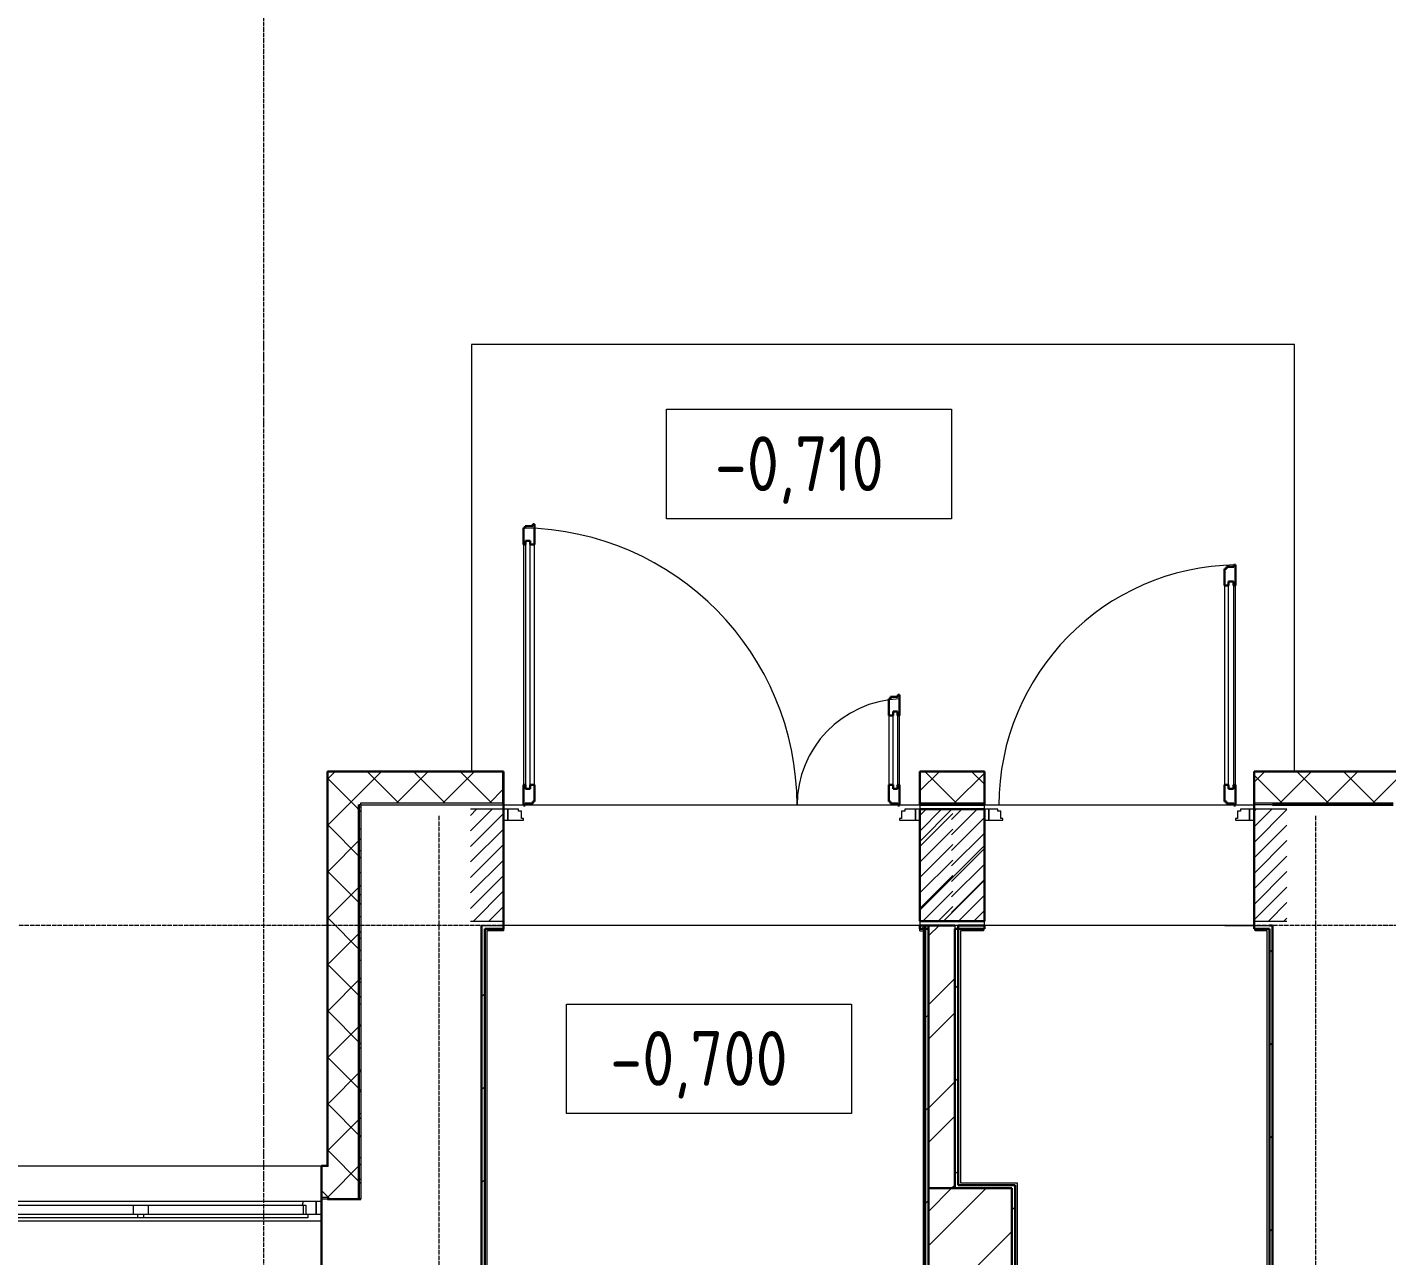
# Model space of a CAD drawing. Header units: millimetres. Extents: x -215207 to 92095, y -30385 to 123050.
# Drawn here: x -165213 to -159009, y -467 to 5141 of the extents above; entities that cross this region are included whole.
import ezdxf

# ---------------------------------------------------------------- set-up
doc = ezdxf.new("R2010")
doc.units = ezdxf.units.MM
doc.linetypes.add('ADSK_Линия сетки', pattern=[25, 20, -2.5, 0, -2.5])
doc.linetypes.add('ADSK_Штриховая_ш2 п1_5', pattern=[4.5, 3, -1.5])
for name, color, linetype, lineweight in [('_ Окна', 7, 'Continuous', 9), ('Аннотация', 7, 'Continuous', 20), ('Двери', 7, 'Continuous', 9), ('Линии', 7, 'Continuous', 9), ('Ограждение', 7, 'Continuous', 9), ('Окна', 7, 'Continuous', 9), ('Оси', 7, 'Continuous', 9), ('Отметки', 7, 'Continuous', 9), ('Перекрытие', 7, 'Continuous', 20), ('Стены внутренние', 7, 'Continuous', 20), ('Стены наружные', 7, 'Continuous', 20), ('Стены штриховка', 7, 'Continuous', 9)]:
    doc.layers.add(name, color=color, linetype=linetype, lineweight=lineweight)
doc.layers.add('Двери открывание', color=7, linetype='Continuous', lineweight=9, true_color=0xc0c0c0)
doc.styles.add('GOST Common_3', font='GOST_Common.ttf', dxfattribs={"width": 0.9, "height": 2.5})

# ---------------------------------------------------------------- blocks, each defined once
blk = doc.blocks.new('1 этаж 21082025')
at = {"layer": '_ Окна', "lineweight": 18}
for p, q in [((35980.6, -31660), (35976, -31677)), ((36040, -31660), (35980.6, -31660)), ((35982, -31677), (35994, -31677)), ((35994, -31677), (35994, -31718)), ((36040, -31718), (36040, -31660)), ((36002, -31718), (36040, -31718))]:
    blk.add_line(p, q, dxfattribs=at)
at = {"layer": '_ Окна'}
for p, q in [((36065, -31660), (36040, -31660)), ((36040, -31660), (36040, -31718)), ((36040, -31718), (36065, -31718))]:
    blk.add_line(p, q, dxfattribs=at)
at = {"layer": 'Аннотация', "lineweight": 20}
for p, q in [((37639.2, -28544.2), (37639.2, -28044.2)), ((37639.2, -28044.2), (38939.2, -28044.2)), ((38939.2, -28044.2), (38939.2, -28544.2)), ((38939.2, -28544.2), (37639.2, -28544.2)), ((37183.1, -31258.9), (37183.1, -30758.9)), ((37183.1, -30758.9), (38483.1, -30758.9)), ((38483.1, -30758.9), (38483.1, -31258.9)), ((38483.1, -31258.9), (37183.1, -31258.9))]:
    blk.add_line(p, q, dxfattribs=at)
at = {"layer": 'Двери', "lineweight": 30}
for p, q in [((36995, -28586), (36987, -28586)), ((36987, -28586), (36987, -28662)), ((37029, -28577), (36995, -28577)), ((36995, -28577), (36995, -28586)), ((37037, -28568), (37029, -28568)), ((37029, -28568), (37029, -28577)), ((37037, -28662), (37037, -28568)), ((36996, -28662), (36987, -28662)), ((36996, -28644), (36996, -28662)), ((37017, -28644), (36996, -28644)), ((37017, -28662), (37017, -28644)), ((37037, -28662), (37017, -28662)), ((40194, -28772), (40186, -28772)), ((40186, -28772), (40186, -28848)), ((40228, -28763), (40194, -28763)), ((40194, -28763), (40194, -28772)), ((40236, -28754), (40228, -28754)), ((40228, -28754), (40228, -28763)), ((40236, -28848), (40236, -28754)), ((40186, -28848), (40203, -28848)), ((40203, -28848), (40203, -28830)), ((40203, -28830), (40227, -28830)), ((40227, -28830), (40227, -28848)), ((40227, -28848), (40236, -28848)), ((38661, -29366), (38653, -29366)), ((38653, -29366), (38653, -29442)), ((38695, -29357), (38661, -29357)), ((38661, -29357), (38661, -29366)), ((38703, -29348), (38695, -29348)), ((38695, -29348), (38695, -29357)), ((38703, -29442), (38703, -29348)), ((38653, -29442), (38673, -29442)), ((38673, -29442), (38673, -29424)), ((38673, -29424), (38694, -29424)), ((38694, -29424), (38694, -29442)), ((38694, -29442), (38703, -29442)), ((36987, -29758), (36987, -29852)), ((36996, -29758), (36987, -29758)), ((36996, -29776), (36996, -29758)), ((37017, -29776), (36996, -29776)), ((37017, -29758), (37017, -29776)), ((37037, -29758), (37017, -29758)), ((37037, -29834), (37037, -29758)), ((38653, -29758), (38653, -29834)), ((38653, -29758), (38673, -29758)), ((38673, -29758), (38673, -29776)), ((38673, -29776), (38694, -29776)), ((38694, -29758), (38703, -29758)), ((38694, -29776), (38694, -29758)), ((38703, -29852), (38703, -29758)), ((40186, -29758), (40186, -29834)), ((40186, -29758), (40203, -29758)), ((40203, -29758), (40203, -29776)), ((40203, -29776), (40227, -29776)), ((40227, -29758), (40236, -29758)), ((40227, -29776), (40227, -29758)), ((40236, -29852), (40236, -29758)), ((37029, -29843), (37029, -29834)), ((37029, -29834), (37037, -29834)), ((38653, -29834), (38661, -29834)), ((38661, -29834), (38661, -29843)), ((40186, -29834), (40194, -29834)), ((40194, -29834), (40194, -29843)), ((36987, -29852), (36995, -29852)), ((36995, -29852), (36995, -29843)), ((36995, -29843), (37029, -29843)), ((38661, -29843), (38695, -29843)), ((38695, -29843), (38695, -29852)), ((38695, -29852), (38703, -29852)), ((40194, -29843), (40228, -29843)), ((40228, -29843), (40228, -29852)), ((40228, -29852), (40236, -29852))]:
    blk.add_line(p, q, dxfattribs=at)
at = {"layer": 'Двери'}
for p, q in [((36987, -28662), (36987, -29758)), ((36996, -28644), (36996, -29776)), ((37017, -28644), (36996, -28644)), ((37017, -29776), (37017, -28644)), ((37037, -29758), (37037, -28662)), ((40186, -28848), (40186, -29758)), ((40203, -29776), (40203, -28830)), ((40203, -28830), (40227, -28830)), ((40227, -28830), (40227, -29776)), ((40236, -29758), (40236, -28848)), ((38653, -29442), (38653, -29758)), ((38673, -29776), (38673, -29424)), ((38673, -29424), (38694, -29424)), ((38694, -29424), (38694, -29776)), ((38703, -29758), (38703, -29442)), ((36996, -29776), (37017, -29776)), ((38694, -29776), (38673, -29776)), ((40227, -29776), (40203, -29776)), ((36895, -29870), (36895, -29920)), ((36915, -29870), (36895, -29870)), ((36915, -29920), (36915, -29870)), ((36964, -29870), (36915, -29870)), ((36915, -29870), (36915, -29920)), ((36964, -29878), (36964, -29870)), ((36978, -29878), (36964, -29878)), ((36978, -29912), (36978, -29878)), ((38726, -29878), (38712, -29878)), ((38712, -29878), (38712, -29912)), ((38726, -29870), (38726, -29878)), ((38775, -29870), (38726, -29870)), ((38795, -29870), (38775, -29870)), ((38775, -29870), (38775, -29920)), ((38775, -29920), (38775, -29870)), ((38795, -29920), (38795, -29870)), ((39090, -29870), (39090, -29920)), ((39110, -29870), (39090, -29870)), ((39110, -29920), (39110, -29870)), ((39151, -29870), (39110, -29870)), ((39110, -29870), (39110, -29920)), ((39151, -29878), (39151, -29870)), ((39165, -29878), (39151, -29878)), ((39165, -29912), (39165, -29878)), ((40259, -29878), (40245, -29878)), ((40245, -29878), (40245, -29912)), ((40259, -29870), (40259, -29878)), ((40300, -29870), (40259, -29870)), ((40320, -29870), (40300, -29870)), ((40300, -29870), (40300, -29920)), ((40300, -29920), (40300, -29870)), ((40320, -29920), (40320, -29870)), ((36895, -29920), (36915, -29920)), ((36915, -29920), (36987, -29920)), ((36987, -29912), (36978, -29912)), ((36987, -29920), (36987, -29912)), ((38712, -29912), (38703, -29912)), ((38703, -29912), (38703, -29920)), ((38703, -29920), (38775, -29920)), ((38775, -29920), (38795, -29920)), ((39090, -29920), (39110, -29920)), ((39110, -29920), (39174, -29920)), ((39174, -29912), (39165, -29912)), ((39174, -29920), (39174, -29912)), ((40245, -29912), (40236, -29912)), ((40236, -29912), (40236, -29920)), ((40236, -29920), (40300, -29920)), ((40300, -29920), (40320, -29920))]:
    blk.add_line(p, q, dxfattribs=at)
at = {"layer": 'Двери', "linetype": 'Continuous', "lineweight": 18}
for p, q in [((36745, -29897.9), (36772.9, -29870)), ((36745, -29968.6), (36843.6, -29870)), ((36745, -30039.3), (36895, -29889.3)), ((38795, -29898.5), (38823.5, -29870)), ((38795, -29969.2), (38894.2, -29870)), ((38795, -30039.9), (38945, -29889.9)), ((38940, -29916.5), (38986.5, -29870)), ((38940, -29987.2), (39057.2, -29870)), ((40320, -29880), (40330, -29870)), ((40320, -29950.7), (40400.7, -29870)), ((40320, -30021.4), (40470, -29871.4)), ((36745, -30110.1), (36895, -29960.1)), ((38795, -30110.7), (38945, -29960.7)), ((38940, -30057.9), (39090, -29907.9)), ((40320, -30092.1), (40470, -29942.1)), ((38940, -30128.6), (39090, -29978.6)), ((40320, -30162.8), (40470, -30012.8)), ((36745, -30180.8), (36895, -30030.8)), ((38795, -30181.4), (38945, -30031.4)), ((38940, -30199.3), (39090, -30049.3)), ((40320, -30233.5), (40470, -30083.5)), ((36745, -30251.5), (36895, -30101.5)), ((38795, -30252.1), (38945, -30102.1)), ((38940, -30270), (39090, -30120)), ((36745, -30322.2), (36895, -30172.2)), ((38795, -30322.8), (38945, -30172.8)), ((38940, -30340.7), (39090, -30190.7)), ((40320, -30304.2), (40470, -30154.2)), ((36757.9, -30380), (36895, -30242.9)), ((38808.5, -30380), (38945, -30243.5)), ((38971.4, -30380), (39090, -30261.4)), ((40320, -30374.9), (40470, -30224.9)), ((36828.6, -30380), (36895, -30313.6)), ((38879.2, -30380), (38945, -30314.2)), ((39042.2, -30380), (39090, -30332.2)), ((40385.7, -30380), (40470, -30295.7)), ((40456.4, -30380), (40470, -30366.4))]:
    blk.add_line(p, q, dxfattribs=at)
at = {"layer": 'Двери', "linetype": 'ADSK_Штриховая_ш2 п1_5'}
for p, q in [((36895, -29870), (36745, -29870)), ((36895, -30380), (36895, -29870)), ((38945, -29870), (38795, -29870)), ((38795, -29870), (38795, -30380)), ((39090, -29870), (38940, -29870)), ((39090, -30380), (39090, -29870)), ((40470, -29870), (40320, -29870)), ((40320, -29870), (40320, -30380)), ((36745, -30380), (36895, -30380)), ((38795, -30380), (38945, -30380)), ((38940, -30380), (39090, -30380)), ((40320, -30380), (40470, -30380))]:
    blk.add_line(p, q, dxfattribs=at)
at = {"layer": 'Двери открывание'}
for centre, radius, start, end in [((36969, -29852), 1266, 0, 89.18534), ((40254, -29852), 1098, 90.93932, 180), ((38721, -29852), 486, 92.12255, 180)]:
    blk.add_arc(centre, radius, start, end, dxfattribs=at)
at = {"layer": 'Линии'}
for p, q in [((40186.4, -30400), (40405, -30400)), ((40405, -30400), (40405, -31000))]:
    blk.add_line(p, q, dxfattribs=at)
at = {"layer": 'Ограждение'}
for p, q in [((36820, -30425), (36820, -34381.7)), ((36895, -30425), (36820, -30425)), ((36895, -30415), (36895, -30425)), ((38795, -30425), (38795, -30415)), ((38795, -30425), (38810, -30425)), ((38820, -30415), (38810, -30425)), ((38810, -30425), (38820, -30415)), ((38810, -30425), (38810, -33578.4)), ((38980, -30425), (38980, -31575)), ((39085, -30425), (38980, -30425)), ((39085, -30415), (39085, -30425)), ((40325, -30425), (40325, -30415)), ((40380, -30425), (40325, -30425)), ((40380, -32445), (40380, -30425)), ((38980, -31575), (39240, -31575)), ((39240, -31575), (39240, -32445)), ((36065, -31750), (34415, -31750))]:
    blk.add_line(p, q, dxfattribs=at)
at = {"layer": 'Ограждение', "linetype": 'Continuous'}
for p, q in [((38810, -30960.3), (38820, -30960.3)), ((38810, -31560.3), (38820, -31560.3))]:
    blk.add_line(p, q, dxfattribs=at)
at = {"layer": 'Окна'}
for p, q in [((34498, -31677), (35205, -31677)), ((35980.6, -31660), (34499.4, -31660)), ((35205, -31677), (35275, -31677)), ((35205, -31677), (35205, -31718)), ((35275, -31677), (35982, -31677)), ((35275, -31718), (35275, -31677)), ((35982, -31677), (35982, -31718)), ((34478, -31718), (35225, -31718)), ((35225, -31735), (34478, -31735)), ((35225, -31718), (35255, -31718)), ((35225, -31718), (35225, -31735)), ((35255, -31735), (35225, -31735)), ((35255, -31718), (36002, -31718)), ((35255, -31735), (35255, -31718)), ((36002, -31735), (35255, -31735)), ((36002, -31718), (36002, -31735))]:
    blk.add_line(p, q, dxfattribs=at)
at = {"layer": 'Оси', "linetype": 'ADSK_Линия сетки'}
for p, q in [((35800, 5350.6), (35800, -59356.1)), ((36600, -29900), (36600, -60626.1)), ((40600, -29900), (40600, -60626.1)), ((62867.3, -30400), (-14072.3, -30400))]:
    blk.add_line(p, q, dxfattribs=at)
at = {"layer": 'Перекрытие', "color": 49, "true_color": 0x464646}
for p, q in [((40504.8, -27748), (36750, -27748)), ((36750, -27748), (36750, -29698)), ((40504.8, -29698), (40504.8, -27748)), ((36895, -29850), (36987, -29850)), ((36995, -29850), (38695, -29850)), ((38703, -29850), (38795, -29850)), ((39090, -29850), (40228, -29850)), ((40236, -29850), (40320, -29850)), ((38795, -30400), (36895, -30400)), ((40320, -30400), (39090, -30400))]:
    blk.add_line(p, q, dxfattribs=at)
at = {"layer": 'Стены внутренние', "lineweight": 30}
for p, q in [((36895, -29698), (36093, -29698)), ((36093, -29698), (36093, -31498)), ((36895, -29840), (36895, -29698)), ((39090, -29698), (38795, -29698)), ((38795, -29698), (38795, -29840)), ((39090, -29840), (39090, -29698)), ((41107, -29698), (40320, -29698)), ((40320, -29698), (40320, -29840)), ((36895, -30400), (36895, -29850)), ((40320, -29850), (40320, -30400)), ((40955, -29850), (40405, -29850)), ((40405, -30400), (40405, -32834.6)), ((40405, -30400), (40405, -30400)), ((36093, -31498), (36065, -31498)), ((36065, -31498), (36065, -31640)), ((36065, -31650), (36065, -32200)), ((36235, -31650), (36093, -31650))]:
    blk.add_line(p, q, dxfattribs=at)
at = {"layer": 'Стены внутренние', "linetype": 'Continuous', "lineweight": 9}
for p, q in [((36095, -29729.2), (36124.2, -29700)), ((36186.3, -29850), (36336.3, -29700)), ((36416.1, -29840), (36276.1, -29700)), ((36408.4, -29840), (36548.4, -29700)), ((36628.2, -29840), (36488.2, -29700)), ((36620.6, -29840), (36760.6, -29700)), ((36840.3, -29840), (36700.3, -29700)), ((36895, -29702.3), (36893, -29705.7)), ((38797, -29784.9), (38881.9, -29700)), ((38961.6, -29840), (38821.6, -29700)), ((38954, -29840), (39088, -29706)), ((39088, -29754.2), (39033.8, -29700)), ((40322, -29744.8), (40366.8, -29700)), ((40446.6, -29840), (40322, -29715.4)), ((40438.9, -29840), (40578.9, -29700)), ((40658.7, -29840), (40518.7, -29700)), ((40651.1, -29840), (40791.1, -29700)), ((40870.8, -29840), (40730.8, -29700)), ((40768.9, -29698), (40767.8, -29700)), ((40863.2, -29840), (41003.2, -29700)), ((36213.9, -29850), (36095, -29731.1)), ((36832.7, -29840), (36893, -29779.7)), ((39089, -29840), (39088, -29838.3)), ((36095, -29941.3), (36186.3, -29850)), ((36245, -29881.1), (36213.9, -29850)), ((36093, -29909.9), (36095, -29909.9)), ((36245, -30093.2), (36095, -29943.2)), ((36095, -30153.4), (36245, -30003.4)), ((36245, -30305.3), (36095, -30155.3)), ((36093, -30214.7), (36095, -30214.7)), ((36095, -30275.1), (36093, -30278.6)), ((36095, -30365.6), (36245, -30215.6)), ((36245, -30517.5), (36095, -30367.5)), ((36095, -30577.7), (36245, -30427.7)), ((36245, -30729.6), (36095, -30579.6)), ((36093, -30621.1), (36095, -30621.1)), ((36095, -30789.8), (36245, -30639.8)), ((36095, -30750.2), (36093, -30746.8)), ((36245, -30941.7), (36095, -30791.7)), ((36095, -31002), (36245, -30852)), ((36245, -31153.9), (36095, -31003.9)), ((36093, -31027.5), (36095, -31027.5)), ((36095, -31214.1), (36245, -31064.1)), ((36245, -31366), (36095, -31216)), ((36095, -31426.2), (36245, -31276.2)), ((36093, -31332.3), (36095, -31332.3)), ((36095, -31359.8), (36093, -31356.4)), ((36245, -31578.1), (36095, -31428.1)), ((36095, -31638.4), (36245, -31488.4)), ((36067, -31542.8), (36065, -31546.3)), ((36095, -31640.3), (36065, -31610.3)), ((36093, -31640.4), (36095, -31638.4)), ((36104.7, -31650), (36095, -31640.3))]:
    blk.add_line(p, q, dxfattribs=at)
at = {"layer": 'Стены внутренние'}
for p, q in [((36245, -29850), (36235, -29850)), ((36245, -29850), (36245, -31650)), ((38795, -29850), (38795, -29870)), ((39090, -29870), (39090, -29850)), ((40405, -29850), (40320, -29850)), ((38795, -30380), (38795, -30400)), ((39090, -30400), (39090, -30380)), ((36795, -30400), (36895, -30400)), ((40320, -30400), (40390, -30400)), ((34415, -31498), (36065, -31498)), ((36093, -31650), (36065, -31650))]:
    blk.add_line(p, q, dxfattribs=at)
at = {"layer": 'Стены наружные', "lineweight": 30}
for p, q in [((36895, -29850), (36895, -29840)), ((38795, -29840), (38795, -29850)), ((39090, -29850), (39090, -29840)), ((40320, -29840), (40320, -29850)), ((36235, -29850), (36235, -31650)), ((38795, -29850), (39090, -29850)), ((39090, -29870), (38795, -29870)), ((38795, -29870), (38795, -30380)), ((39090, -30380), (39090, -29870)), ((38795, -30380), (39090, -30380)), ((36795, -30400), (36795, -37715)), ((36810, -30415), (36895, -30415)), ((36810, -37580), (36810, -30415)), ((36895, -30415), (36895, -30400)), ((38955, -30400), (38795, -30400)), ((38795, -30400), (38795, -30415)), ((38795, -30415), (38835, -30415)), ((38820, -30400), (38820, -32449.6)), ((38835, -32509), (38835, -30400)), ((38955, -31600), (38955, -30415)), ((38955, -30415), (39090, -30415)), ((39090, -30400), (38970, -30400)), ((38970, -31585), (38970, -30400)), ((39090, -30415), (39090, -30400)), ((40320, -30400), (40320, -30415)), ((40320, -30415), (40390, -30415)), ((40405, -30400), (40390, -30400)), ((40390, -30415), (40390, -32841.6)), ((40405, -32834.6), (40405, -30400)), ((36065, -31640), (36065, -31650)), ((39215, -31600), (38835, -31600)), ((39230, -31585), (38970, -31585)), ((39215, -31600), (39215, -32509)), ((39230, -32449.6), (39230, -31585)), ((36235, -31650), (36245, -31650))]:
    blk.add_line(p, q, dxfattribs=at)
at = {"layer": 'Стены наружные', "linetype": 'Continuous', "lineweight": 9}
for p, q in [((36245, -29860.3), (36235, -29860.3)), ((38795, -30016.7), (38941.7, -29870)), ((36245, -29960.3), (36235, -29960.3)), ((36245, -30060.3), (36235, -30060.3)), ((38795, -30331), (39090, -30036)), ((36245, -30160.3), (36235, -30160.3)), ((38903.2, -30380), (39090, -30193.2)), ((36245, -30260.3), (36235, -30260.3)), ((36245, -30360.3), (36235, -30360.3)), ((36245, -30460.3), (36235, -30460.3)), ((38803.3, -30415), (38818.3, -30400)), ((38835, -30448.2), (38883.2, -30400)), ((40390, -30525.3), (40405, -30510.3)), ((36245, -30560.3), (36235, -30560.3)), ((38835, -30762.5), (38955, -30642.5)), ((36245, -30660.3), (36235, -30660.3)), ((38955, -30687.5), (38970, -30672.5)), ((36245, -30760.3), (36235, -30760.3)), ((36795, -30726.2), (36810, -30711.2)), ((38820, -30822.5), (38835, -30807.5)), ((38835, -30919.6), (38955, -30799.6)), ((36245, -30860.3), (36235, -30860.3)), ((40390, -30949.6), (40405, -30934.6)), ((36245, -30960.3), (36235, -30960.3)), ((36245, -31060.3), (36235, -31060.3)), ((36795, -31150.5), (36810, -31135.5)), ((38835, -31233.9), (38955, -31113.9)), ((38955, -31111.8), (38970, -31096.8)), ((36245, -31160.3), (36235, -31160.3)), ((36245, -31260.3), (36235, -31260.3)), ((38820, -31246.8), (38835, -31231.8)), ((38835, -31391.1), (38955, -31271.1)), ((36245, -31360.3), (36235, -31360.3)), ((40390, -31373.9), (40405, -31358.9)), ((36245, -31460.3), (36235, -31460.3)), ((36245, -31560.3), (36235, -31560.3)), ((36795, -31574.8), (36810, -31559.8)), ((38955, -31536.1), (38970, -31521.1)), ((38835, -31705.4), (38940.4, -31600)), ((38835, -31862.5), (39097.5, -31600)), ((38940.4, -31600), (38955, -31585.4)), ((38820, -31671.1), (38835, -31656.1)), ((39215, -31700.3), (39230, -31685.3)), ((38835, -32176.9), (39215, -31796.9)), ((40390, -31798.1), (40405, -31783.1))]:
    blk.add_line(p, q, dxfattribs=at)
at = {"layer": 'Стены наружные'}
for p, q in [((36245, -29850), (36895, -29850)), ((38970, -30400), (38955, -30400))]:
    blk.add_line(p, q, dxfattribs=at)
at = {"layer": 'Стены штриховка'}
for p, q in [((36893, -29700), (36093, -29700)), ((36095, -31500), (36095, -29698)), ((36893, -29840), (36893, -29700)), ((39088, -29700), (38797, -29700)), ((38797, -29700), (38797, -29840)), ((39088, -29840), (39088, -29700)), ((40322, -29700), (40322, -29840)), ((41107, -29700), (40322, -29700)), ((36245, -29840), (36895, -29840)), ((36245, -29850), (36245, -29840)), ((38795, -29840), (39090, -29840)), ((40320, -29840), (40955, -29840)), ((36235, -29850), (36235, -29850)), ((38955, -30400), (38955, -30415)), ((36067, -31500), (36067, -31574)), ((36095, -31500), (36067, -31500)), ((36093, -31500), (36093, -31498)), ((36065, -31574), (36067, -31574)), ((36065, -31640), (36093, -31640)), ((36093, -31640), (36093, -31650))]:
    blk.add_line(p, q, dxfattribs=at)
at = {"layer": 'Отметки', "style": 'GOST Common_3', "width": 0.9}
for s, p in [('-0,710', (37859.4, -28417.5)), ('-0,700', (37381.9, -31132.2))]:
    blk.add_text(s, height=250, dxfattribs=at).set_placement(p)

msp = doc.modelspace()

# ---------------------------------------------------------------- block references
msp.add_blockref('1 этаж 21082025', (-199934.8, 31441.4))

doc.saveas('drawing.dxf')
